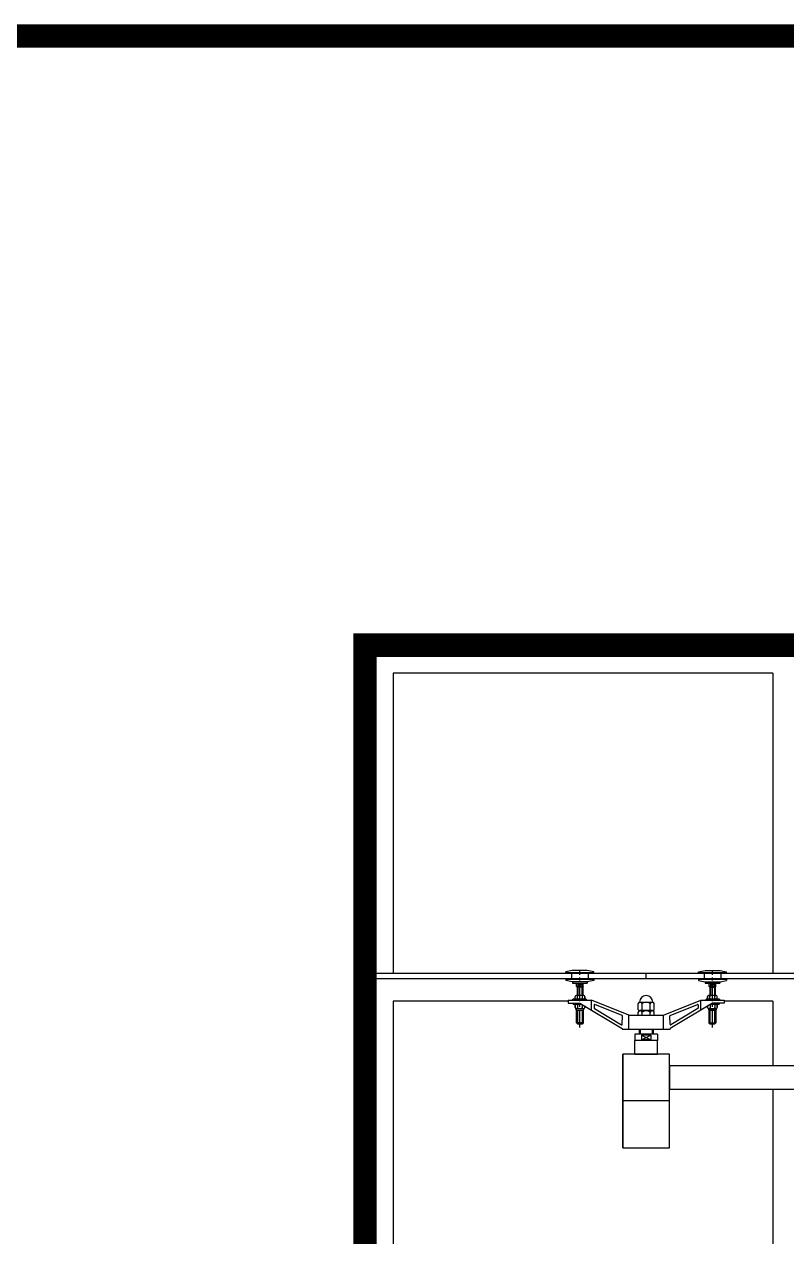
# Model space of a CAD drawing. Extents: x 458975 to 585950, y -118893 to 21149.
# Drawn here: x 469532 to 471159, y -63444 to -60856 of the extents above; entities that cross this region are included whole.
import ezdxf

# ---------------------------------------------------------------- set-up
doc = ezdxf.new("R2010")
doc.units = 0
doc.header["$LTSCALE"] = 1000
doc.header["$MEASUREMENT"] = 0
doc.linetypes.add('CENTER2', pattern=[1.125, 0.75, -0.125, 0.125, -0.125])
doc.linetypes.add('CENTERX2', pattern=[101.6, 63.5, -12.7, 12.7, -12.7])
doc.layers.get('0').update_dxf_attribs({"linetype": 'CONTINUOUS'})
doc.layers.get('DEFPOINTS').update_dxf_attribs({"linetype": 'CONTINUOUS'})
for name, color, linetype in [('E_WALL', 255, 'CONTINUOUS'), ('E_WINDOW', 4, 'CONTINUOUS'), ('LEVL', 3, 'CONTINUOUS'), ('PUB_WALL', 255, 'CONTINUOUS'), ('WALL', 151, 'CONTINUOUS'), ('WINDOW', 2, 'CONTINUOUS')]:
    doc.layers.add(name, color=color, linetype=linetype)

# ---------------------------------------------------------------- blocks, each defined once
blk = doc.blocks.new('A$C692F677F')
at = {"layer": 'E_WINDOW'}
for p, q in [((0, 3500), (0, 0)), ((3600, 3500), (0, 3500)), ((60, 3440), (60, 2800)), ((870, 3440), (60, 3440)), ((870, 3440), (870, 2800)), ((60, 2740), (60, 2160)), ((433.5, 2740), (60, 2740)), ((870, 2740), (766.5, 2740)), ((870, 2740), (870, 2602.2)), ((870, 2552.2), (870, 2160))]:
    blk.add_line(p, q, dxfattribs=at)

msp = doc.modelspace()

# ---------------------------------------------------------------- linework, layer by layer
at = {"color": 2, "linetype": 'Continuous'}
for p, q in [((470701.4, -62875.5), (470687.4, -62878.5)), ((470733.3, -62875.5), (470701.4, -62875.5)), ((470747.3, -62878.5), (470733.3, -62875.5)), ((470970.7, -62878.5), (470984.7, -62875.5)), ((470984.7, -62875.5), (471016.6, -62875.5)), ((471016.6, -62875.5), (471030.6, -62878.5)), ((470687.4, -62881.5), (470687.4, -62878.5)), ((470747.3, -62880.5), (470687.4, -62880.5)), ((470687.4, -62881.5), (470699.4, -62881.5)), ((470687.4, -62894.3), (470699.4, -62894.3)), ((470687.4, -62894.3), (470687.4, -62897.3)), ((470747.3, -62895.3), (470687.4, -62895.3)), ((470701.4, -62900.3), (470687.4, -62897.3)), ((470733.3, -62900.3), (470701.4, -62900.3)), ((470701.5, -62900.3), (470701.5, -62903.1)), ((470702.5, -62900.3), (470702.5, -62903.1)), ((470732.3, -62900.3), (470732.3, -62903.1)), ((470747.3, -62897.3), (470733.3, -62900.3)), ((470733.3, -62900.3), (470733.3, -62903.1)), ((470735.3, -62881.5), (470747.3, -62881.5)), ((470747.3, -62894.3), (470735.3, -62894.3)), ((470747.3, -62881.5), (470747.3, -62878.5)), ((470747.3, -62894.3), (470747.3, -62897.3)), ((470970.7, -62881.5), (470970.7, -62878.5)), ((471030.6, -62880.5), (470970.7, -62880.5)), ((470970.7, -62881.5), (470982.7, -62881.5)), ((470970.7, -62894.3), (470982.7, -62894.3)), ((470970.7, -62894.3), (470970.7, -62897.3)), ((471030.6, -62895.3), (470970.7, -62895.3)), ((470970.7, -62897.3), (470984.7, -62900.3)), ((470984.7, -62900.3), (471016.6, -62900.3)), ((470984.7, -62900.3), (470984.7, -62903.1)), ((470985.7, -62900.3), (470985.7, -62903.1)), ((471015.5, -62900.3), (471015.5, -62903.1)), ((471016.5, -62900.3), (471016.5, -62903.1)), ((471016.6, -62900.3), (471030.6, -62897.3)), ((471018.6, -62881.5), (471030.6, -62881.5)), ((471030.6, -62894.3), (471018.6, -62894.3)), ((471030.6, -62881.5), (471030.6, -62878.5)), ((471030.6, -62894.3), (471030.6, -62897.3)), ((470701.5, -62903.1), (470733.3, -62903.1)), ((470711.5, -62903.1), (470710.5, -62904.1)), ((470710.5, -62910.1), (470710.5, -62904.1)), ((470724.5, -62904.1), (470710.5, -62904.1)), ((470710.5, -62910.1), (470711.5, -62911.1)), ((470724.5, -62910.1), (470710.5, -62910.1)), ((470711.5, -62911.1), (470711.5, -62929.4)), ((470723.5, -62911.1), (470711.5, -62911.1)), ((470721.5, -62904.1), (470713.5, -62910.1)), ((470713.5, -62904.1), (470721.5, -62910.1)), ((470713.5, -62904.1), (470713.5, -62910.1)), ((470721.5, -62904.1), (470721.5, -62910.1)), ((470723.5, -62903.1), (470724.5, -62904.1)), ((470724.5, -62910.1), (470723.5, -62911.1)), ((470723.5, -62911.1), (470723.5, -62929.4)), ((470724.5, -62910.1), (470724.5, -62904.1)), ((470984.7, -62903.1), (471016.5, -62903.1)), ((470994.5, -62903.1), (470993.5, -62904.1)), ((470993.5, -62910.1), (470993.5, -62904.1)), ((471007.5, -62904.1), (470993.5, -62904.1)), ((470993.5, -62910.1), (470994.5, -62911.1)), ((471007.5, -62910.1), (470993.5, -62910.1)), ((470994.5, -62911.1), (471006.5, -62911.1)), ((470994.5, -62911.1), (470994.5, -62929.4)), ((470996.5, -62904.1), (471004.5, -62910.1)), ((471004.5, -62904.1), (470996.5, -62910.1)), ((470996.5, -62904.1), (470996.5, -62910.1)), ((471004.5, -62904.1), (471004.5, -62910.1)), ((471006.5, -62903.1), (471007.5, -62904.1)), ((471007.5, -62910.1), (471006.5, -62911.1)), ((471006.5, -62911.1), (471006.5, -62929.4)), ((471007.5, -62910.1), (471007.5, -62904.1))]:
    msp.add_line(p, q, dxfattribs=at)
at = {"color": 0, "linetype": 'CENTER2', "ltscale": 0.05}
for p, q in [((470717.5, -62997.3), (470717.5, -62875.5)), ((471000.5, -62997.3), (471000.5, -62875.5)), ((470699.4, -62880.5), (470699.4, -62894.3)), ((470735.3, -62880.5), (470735.3, -62894.3)), ((470982.7, -62880.5), (470982.7, -62894.3)), ((471018.6, -62880.5), (471018.6, -62894.3)), ((470713, -62911.1), (470713, -62929.4)), ((470722, -62911.1), (470722, -62929.4)), ((470996, -62911.1), (470996, -62929.4)), ((471005, -62911.1), (471005, -62929.4))]:
    msp.add_line(p, q, dxfattribs=at)
at = {"color": 2}
for p, q in [((470692.5, -62939.2), (470692.5, -62945.2)), ((470692.5, -62939.2), (470742.5, -62939.2)), ((470692.5, -62945.2), (470717.5, -62945.2)), ((470717.4, -62945.2), (470808, -62999.3)), ((470822, -62971.2), (470742.5, -62939.2)), ((470742.5, -62960.1), (470742.5, -62939.2)), ((470748.2, -62949.4), (470748.1, -62955.9)), ((470807.7, -62971.9), (470749.6, -62948.5)), ((470841.8, -62959.4), (470841.8, -62946.4)), ((470845, -62943.4), (470873, -62943.4)), ((470850.3, -62959.4), (470850.3, -62946.4)), ((470850.4, -62959.4), (470850.4, -62946.4)), ((470867.5, -62959.4), (470867.5, -62946.4)), ((470867.6, -62959.4), (470867.6, -62946.4)), ((470876.2, -62959.4), (470876.2, -62946.4)), ((470896, -62971.2), (470975.5, -62939.2)), ((471000.6, -62945.2), (470910, -62999.3)), ((470910.2, -62971.9), (470968.4, -62948.5)), ((470969.8, -62949.4), (470969.9, -62955.9)), ((470975.5, -62960.1), (470975.5, -62939.2)), ((470975.5, -62939.2), (471025.5, -62939.2)), ((471025.5, -62945.2), (471000.5, -62945.2)), ((471025.5, -62939.2), (471025.5, -62945.2)), ((470748.6, -62956.8), (470806.6, -62991.5)), ((470808.1, -62990.6), (470808.4, -62972.9)), ((470822, -63001.2), (470822, -62971.2)), ((470822, -62971.2), (470896, -62971.2)), ((470841.8, -62971.2), (470841.8, -62964.5)), ((470845, -62961.5), (470873, -62961.5)), ((470872.2, -62961.4), (470845.8, -62961.4)), ((470850.3, -62971.2), (470850.3, -62964.5)), ((470850.4, -62971.2), (470850.4, -62964.5)), ((470867.5, -62971.2), (470867.5, -62964.5)), ((470867.6, -62971.2), (470867.6, -62964.5)), ((470876.2, -62971.2), (470876.2, -62964.5)), ((470896, -63001.2), (470896, -62971.2)), ((470909.9, -62990.6), (470909.6, -62972.9)), ((470969.4, -62956.8), (470911.4, -62991.5)), ((470808, -62999.3), (470808, -63001.2)), ((470808, -62999.3), (470808, -63000.5)), ((470808, -63001.2), (470910, -63001.2)), ((470844, -63001.4), (470844, -63011.4)), ((470874, -63001.4), (470874, -63011.4)), ((470910, -62999.3), (470910, -63001.2)), ((470910, -62999.3), (470910, -63000.5)), ((470835, -63011.4), (470835, -63025.4)), ((470883, -63011.4), (470835, -63011.4)), ((470883, -63025.4), (470835, -63025.4)), ((470849, -63013.6), (470849, -63023.6)), ((470849, -63023.6), (470869, -63013.6)), ((470849, -63013.6), (470869, -63023.6)), ((470869, -63013.6), (470849, -63013.6)), ((470869, -63023.6), (470849, -63023.6)), ((470869, -63013.6), (470869, -63023.6)), ((470883, -63011.4), (470883, -63025.4))]:
    msp.add_line(p, q, dxfattribs=at)
at = {"color": 7, "linetype": 'CENTERX2'}
for p, q in [((470846, -63001.4), (470846, -63011.4)), ((470872, -63001.4), (470872, -63011.4))]:
    msp.add_line(p, q, dxfattribs=at)
for p, q in [((470835, -63054.3), (470835, -63025.4)), ((470883, -63054.3), (470883, -63025.4))]:
    msp.add_line(p, q)
for points in [[(470909, -63154.3), (470909, -63054.3), (470809, -63054.3), (470809, -63254.3), (470909, -63254.3)], [(470809, -63254.3), (470809, -63054.3)], [(470835, -63054.3), (470883, -63054.3)], [(470883, -63054.3), (470835, -63054.3)], [(470909, -63254.3), (470909, -63054.3)], [(472009, -63079.3), (472009, -63079.3), (470909, -63079.3), (470909, -63129.3), (472009, -63129.3)], [(470909, -63154.3), (470809, -63154.3)]]:
    msp.add_lwpolyline(points)
at = {"color": 2}
for centre, radius, start, end in [((470749.2, -62949.4), 1, 68.0744, 179.2317), ((470846.1, -62948), 4.61, 20.4369, 159.5631), ((470846.1, -62948), 4.54, 19.7922, 160.2078), ((470859, -62943.4), 14, 0, 180), ((470858.9, -62957.2), 13.8, 51.5375, 128.4625), ((470859, -62957.2), 13.8, 51.5375, 128.4625), ((470871.9, -62948), 4.61, 20.4369, 159.5631), ((470871.9, -62948), 4.54, 19.7922, 160.2078), ((470968.8, -62949.4), 1, 0.7683, 111.9256), ((470749.1, -62955.9), 1, 179.2317, 239.1209), ((470807.4, -62972.8), 1, 359.2317, 68.0744), ((470846.1, -62955.8), 5.67, 220.2984, 319.7016), ((470846.1, -62955.9), 5.56, 219.7653, 320.2347), ((470846.1, -62966.1), 4.61, 20.4369, 159.5631), ((470846.1, -62966), 4.54, 19.7922, 160.2078), ((470858.9, -62941.9), 19.5, 243.8153, 296.1847), ((470858.9, -62975.3), 13.8, 51.5375, 128.4625), ((470859, -62941.9), 19.5, 243.8153, 296.1847), ((470859, -62975.3), 13.8, 51.5375, 128.4625), ((470871.9, -62955.8), 5.67, 220.2984, 319.7016), ((470871.9, -62966.1), 4.61, 20.4369, 159.5631), ((470871.9, -62955.9), 5.56, 219.7653, 320.2347), ((470871.9, -62966), 4.54, 19.7922, 160.2078), ((470910.6, -62972.8), 1, 111.9256, 180.7683), ((470968.9, -62955.9), 1, 300.8791, 0.7683), ((470807.1, -62990.6), 1, 239.1209, 359.2317), ((470910.9, -62990.6), 1, 180.7683, 300.8791)]:
    msp.add_arc(centre, radius, start, end, dxfattribs=at)
at = {"layer": 'DEFPOINTS', "color": 0, "linetype": 'ByBlock'}
for p in [(470858.7, -62943), (470859.3, -62943)]:
    msp.add_point(p, dxfattribs=at)
at = {"layer": 'E_WALL', "const_width": 50}
msp.add_lwpolyline([(468809, -60881.5), (483659, -60881.5)], dxfattribs=at)
at = {"layer": 'E_WALL'}
msp.add_lwpolyline([(470259, -65981.5, 50, 50, 0), (470259, -62181.5, 50, 50, 0), (473859, -62181.5, 50, 50, 0), (473859, -65981.5, 0, 0, 0)], format="xyseb", dxfattribs=at)
at = {"layer": 'PUB_WALL', "linetype": 'Continuous'}
for p, q in [((470702.8, -62937.2), (470731.2, -62937.2)), ((471015.2, -62937.2), (470986.8, -62937.2))]:
    msp.add_line(p, q, dxfattribs=at)
at = {"layer": 'PUB_WALL'}
for p, q in [((470702.8, -62939.1), (470702.8, -62937.2)), ((470702.8, -62939.1), (470731.2, -62939.1)), ((470703.1, -62947.5), (470703.1, -62945.6)), ((470703.1, -62947.5), (470721.3, -62947.5)), ((470707.3, -62949.5), (470707.3, -62955.1)), ((470707.8, -62935.2), (470707.8, -62931.2)), ((470707.9, -62947.5), (470721.3, -62947.5)), ((470708.8, -62937.2), (470726.8, -62937.2)), ((470725.8, -62929.2), (470709.8, -62929.2)), ((470712.3, -62949.1), (470712.3, -62955.1)), ((470712.8, -62935.2), (470712.8, -62931.2)), ((470722.3, -62949.8), (470722.3, -62955.1)), ((470722.8, -62935.2), (470722.8, -62931.2)), ((470727.8, -62935.2), (470727.8, -62931.2)), ((470727.8, -62951.4), (470727.8, -62955.1)), ((470731.2, -62939.1), (470731.2, -62937.2)), ((470986.8, -62939.1), (470986.8, -62937.2)), ((471015.2, -62939.1), (470986.8, -62939.1)), ((470990.2, -62935.2), (470990.2, -62931.2)), ((470990.2, -62951.4), (470990.2, -62955.1)), ((470991.2, -62937.2), (471009.2, -62937.2)), ((471008.2, -62929.2), (470992.2, -62929.2)), ((470995.2, -62935.2), (470995.2, -62931.2)), ((470995.7, -62949.8), (470995.7, -62955.1)), ((471014.9, -62947.5), (470996.7, -62947.5)), ((470996.7, -62947.5), (471010.1, -62947.5)), ((471005.2, -62935.2), (471005.2, -62931.2)), ((471005.7, -62949.1), (471005.7, -62955.1)), ((471010.2, -62935.2), (471010.2, -62931.2)), ((471010.7, -62949.5), (471010.7, -62955.1)), ((471014.9, -62947.5), (471014.9, -62945.6)), ((471015.2, -62939.1), (471015.2, -62937.2)), ((470709.5, -62959.6), (470708.7, -62957)), ((470709.3, -62957.1), (470725.8, -62957.1)), ((470710.5, -62960.4), (470724, -62960.4)), ((470710.6, -62987.6), (470710.6, -62960.4)), ((470712.6, -62960.4), (470712.6, -62989.3)), ((470722.8, -62960.4), (470722.8, -62989.3)), ((470724.8, -62987.6), (470724.8, -62960)), ((470725, -62959.6), (470725.8, -62957.1)), ((470993, -62959.6), (470992.2, -62957.1)), ((470992.2, -62957.1), (471008.7, -62957.1)), ((470993.2, -62987.6), (470993.2, -62960)), ((470994, -62960.4), (471007.5, -62960.4)), ((470995.2, -62960.4), (470995.2, -62989.3)), ((471005.4, -62960.4), (471005.4, -62989.3)), ((471007.4, -62987.6), (471007.4, -62960.4)), ((471008.5, -62959.6), (471009.3, -62957)), ((470724.8, -62987.6), (470710.6, -62987.6)), ((470712.6, -62989.3), (470710.6, -62987.6)), ((470712.6, -62989.3), (470722.8, -62989.3)), ((470724.8, -62987.6), (470722.8, -62989.3)), ((470993.2, -62987.6), (470995.2, -62989.3)), ((470993.2, -62987.6), (471007.4, -62987.6)), ((470995.2, -62989.3), (471005.4, -62989.3)), ((471005.4, -62989.3), (471007.4, -62987.6))]:
    msp.add_line(p, q, dxfattribs=at)
for centre, radius, start, end in [((470709.3, -62949.5), 2, 90, 180), ((470709.8, -62931.2), 2, 89.9997, 179.9997), ((470709.8, -62935.2), 2, 179.9997, 269.9997), ((470710.3, -62949.5), 2, 0, 90), ((470710.8, -62931.2), 2, 359.9997, 89.9997), ((470710.8, -62935.2), 2, 269.9997, 359.9997), ((470714.3, -62949.5), 2, 90, 180), ((470714.8, -62931.2), 2, 89.9997, 179.9997), ((470714.8, -62935.2), 2, 179.9997, 269.9997), ((470720.3, -62949.5), 2, 0, 90), ((470720.8, -62931.2), 2, 359.9997, 89.9997), ((470720.8, -62935.2), 2, 269.9997, 359.9997), ((470724.3, -62949.5), 2, 143.4651, 180), ((470724.8, -62931.2), 2, 89.9997, 179.9997), ((470724.8, -62935.2), 2, 179.9997, 269.9997), ((470725.8, -62931.2), 2, 359.9997, 89.9997), ((470725.8, -62935.2), 2, 269.9997, 359.9997), ((470992.2, -62931.2), 2, 90.0003, 180.0003), ((470992.2, -62935.2), 2, 180.0003, 270.0003), ((470993.2, -62931.2), 2, 0.0003, 90.0003), ((470993.2, -62935.2), 2, 270.0003, 0.0003), ((470997.2, -62931.2), 2, 90.0003, 180.0003), ((470997.2, -62935.2), 2, 180.0003, 270.0003), ((470993.7, -62949.5), 2, 0, 36.5349), ((470997.7, -62949.5), 2, 90, 180), ((471003.2, -62931.2), 2, 0.0003, 90.0003), ((471003.2, -62935.2), 2, 270.0003, 0.0003), ((471003.7, -62949.5), 2, 0, 90), ((471007.2, -62931.2), 2, 90.0003, 180.0003), ((471007.2, -62935.2), 2, 180.0003, 270.0003), ((471007.7, -62949.5), 2, 90, 180), ((471008.2, -62931.2), 2, 0.0003, 90.0003), ((471008.2, -62935.2), 2, 270.0003, 0.0003), ((471008.7, -62949.5), 2, 0, 90), ((470709.3, -62955.1), 2, 180, 270), ((470710.5, -62959.4), 1, 196.8728, 270), ((470710.3, -62955.1), 2, 270, 0), ((470714.3, -62955.1), 2, 180, 270), ((470720.3, -62955.1), 2, 270, 0), ((470724.3, -62955.1), 2, 180, 270), ((470724, -62959.4), 1, 270, 343.1272), ((470725.8, -62955.1), 2, 270, 0), ((470992.2, -62955.1), 2, 180, 270), ((470994, -62959.4), 1, 196.8728, 270), ((470993.7, -62955.1), 2, 270, 0), ((470997.7, -62955.1), 2, 180, 270), ((471003.7, -62955.1), 2, 270, 0), ((471007.7, -62955.1), 2, 180, 270), ((471007.5, -62959.4), 1, 270, 343.1272), ((471008.7, -62955.1), 2, 270, 0)]:
    msp.add_arc(centre, radius, start, end, dxfattribs=at)
at = {"layer": 'WALL', "linetype": 'Continuous'}
for p, q in [((470731.2, -62937.2), (470702.8, -62937.2)), ((470986.8, -62937.2), (471015.2, -62937.2))]:
    msp.add_line(p, q, dxfattribs=at)
at = {"layer": 'WALL'}
for p, q in [((470702.8, -62937.2), (470702.8, -62939.1)), ((470731.2, -62939.1), (470702.8, -62939.1)), ((470703.1, -62945.6), (470703.1, -62947.5)), ((470721.3, -62947.5), (470703.1, -62947.5)), ((470707.3, -62955.1), (470707.3, -62949.5)), ((470707.8, -62935.2), (470707.8, -62931.2)), ((470707.9, -62947.5), (470721.3, -62947.5)), ((470708.8, -62937.2), (470726.8, -62937.2)), ((470725.8, -62929.2), (470709.8, -62929.2)), ((470712.3, -62949.1), (470712.3, -62955.1)), ((470712.8, -62935.2), (470712.8, -62931.2)), ((470722.3, -62949.8), (470722.3, -62955.1)), ((470722.8, -62935.2), (470722.8, -62931.2)), ((470727.8, -62931.2), (470727.8, -62935.2)), ((470727.8, -62955.1), (470727.8, -62951.4)), ((470731.2, -62937.2), (470731.2, -62939.1)), ((470986.8, -62937.2), (470986.8, -62939.1)), ((470986.8, -62939.1), (471015.2, -62939.1)), ((470990.2, -62931.2), (470990.2, -62935.2)), ((470990.2, -62955.1), (470990.2, -62951.4)), ((470991.2, -62937.2), (471009.2, -62937.2)), ((471008.2, -62929.2), (470992.2, -62929.2)), ((470995.2, -62935.2), (470995.2, -62931.2)), ((470995.7, -62949.8), (470995.7, -62955.1)), ((470996.7, -62947.5), (471014.9, -62947.5)), ((470996.7, -62947.5), (471010.1, -62947.5)), ((471005.2, -62935.2), (471005.2, -62931.2)), ((471005.7, -62949.1), (471005.7, -62955.1)), ((471010.2, -62935.2), (471010.2, -62931.2)), ((471010.7, -62955.1), (471010.7, -62949.5)), ((471014.9, -62945.6), (471014.9, -62947.5)), ((471015.2, -62937.2), (471015.2, -62939.1)), ((470708.7, -62957), (470709.5, -62959.6)), ((470709.3, -62957.1), (470725.8, -62957.1)), ((470710.5, -62960.4), (470724, -62960.4)), ((470710.6, -62960.4), (470710.6, -62987.6)), ((470712.6, -62989.3), (470712.6, -62960.4)), ((470722.8, -62989.3), (470722.8, -62960.4)), ((470724.8, -62960), (470724.8, -62987.6)), ((470725.8, -62957.1), (470725, -62959.6)), ((470992.2, -62957.1), (470993, -62959.6)), ((470992.2, -62957.1), (471008.7, -62957.1)), ((470993.2, -62960), (470993.2, -62987.6)), ((471007.5, -62960.4), (470994, -62960.4)), ((470995.2, -62989.3), (470995.2, -62960.4)), ((471005.4, -62989.3), (471005.4, -62960.4)), ((471007.4, -62960.4), (471007.4, -62987.6)), ((471009.3, -62957), (471008.5, -62959.6)), ((470724.8, -62987.6), (470710.6, -62987.6)), ((470710.6, -62987.6), (470712.6, -62989.3)), ((470712.6, -62989.3), (470722.8, -62989.3)), ((470722.8, -62989.3), (470724.8, -62987.6)), ((470995.2, -62989.3), (470993.2, -62987.6)), ((470993.2, -62987.6), (471007.4, -62987.6)), ((471005.4, -62989.3), (470995.2, -62989.3)), ((471007.4, -62987.6), (471005.4, -62989.3))]:
    msp.add_line(p, q, dxfattribs=at)
for centre, radius, start, end in [((470709.3, -62949.5), 2, 90, 180), ((470709.8, -62931.2), 2, 89.9997, 179.9997), ((470709.8, -62935.2), 2, 179.9997, 269.9997), ((470710.3, -62949.5), 2, 0, 90), ((470710.8, -62931.2), 2, 359.9997, 89.9997), ((470710.8, -62935.2), 2, 269.9997, 359.9997), ((470714.3, -62949.5), 2, 90, 180), ((470714.8, -62931.2), 2, 89.9997, 179.9997), ((470714.8, -62935.2), 2, 179.9997, 269.9997), ((470720.3, -62949.5), 2, 0, 90), ((470720.8, -62931.2), 2, 359.9997, 89.9997), ((470720.8, -62935.2), 2, 269.9997, 359.9997), ((470724.3, -62949.5), 2, 143.4651, 180), ((470724.8, -62931.2), 2, 89.9997, 179.9997), ((470724.8, -62935.2), 2, 179.9997, 269.9997), ((470725.8, -62931.2), 2, 359.9997, 89.9997), ((470725.8, -62935.2), 2, 269.9997, 359.9997), ((470992.2, -62931.2), 2, 90.0003, 180.0003), ((470992.2, -62935.2), 2, 180.0003, 270.0003), ((470993.2, -62931.2), 2, 0.0003, 90.0003), ((470993.2, -62935.2), 2, 270.0003, 0.0003), ((470997.2, -62931.2), 2, 90.0003, 180.0003), ((470997.2, -62935.2), 2, 180.0003, 270.0003), ((470993.7, -62949.5), 2, 0, 36.5349), ((470997.7, -62949.5), 2, 90, 180), ((471003.2, -62931.2), 2, 0.0003, 90.0003), ((471003.2, -62935.2), 2, 270.0003, 0.0003), ((471003.7, -62949.5), 2, 0, 90), ((471007.2, -62931.2), 2, 90.0003, 180.0003), ((471007.2, -62935.2), 2, 180.0003, 270.0003), ((471007.7, -62949.5), 2, 90, 180), ((471008.2, -62931.2), 2, 0.0003, 90.0003), ((471008.2, -62935.2), 2, 270.0003, 0.0003), ((471008.7, -62949.5), 2, 0, 90), ((470709.3, -62955.1), 2, 180, 270), ((470710.5, -62959.4), 1, 196.8728, 270), ((470710.3, -62955.1), 2, 270, 0), ((470714.3, -62955.1), 2, 180, 270), ((470720.3, -62955.1), 2, 270, 0), ((470724.3, -62955.1), 2, 180, 270), ((470724, -62959.4), 1, 270, 343.1272), ((470725.8, -62955.1), 2, 270, 0), ((470992.2, -62955.1), 2, 180, 270), ((470994, -62959.4), 1, 196.8728, 270), ((470993.7, -62955.1), 2, 270, 0), ((470997.7, -62955.1), 2, 180, 270), ((471003.7, -62955.1), 2, 270, 0), ((471007.7, -62955.1), 2, 180, 270), ((471007.5, -62959.4), 1, 270, 343.1272), ((471008.7, -62955.1), 2, 270, 0)]:
    msp.add_arc(centre, radius, start, end, dxfattribs=at)
at = {"layer": 'WINDOW'}
for points in [[(470259, -62881.5), (473859, -62881.5)], [(473859, -62893.5), (470259, -62893.5)], [(470859, -62893.5), (470859, -62881.5)]]:
    msp.add_lwpolyline(points, dxfattribs=at)

# ---------------------------------------------------------------- block references
at = {"layer": 'LEVL'}
msp.add_blockref('A$C692F677F', (470259, -65681.5), dxfattribs=at)

doc.saveas('drawing.dxf')
